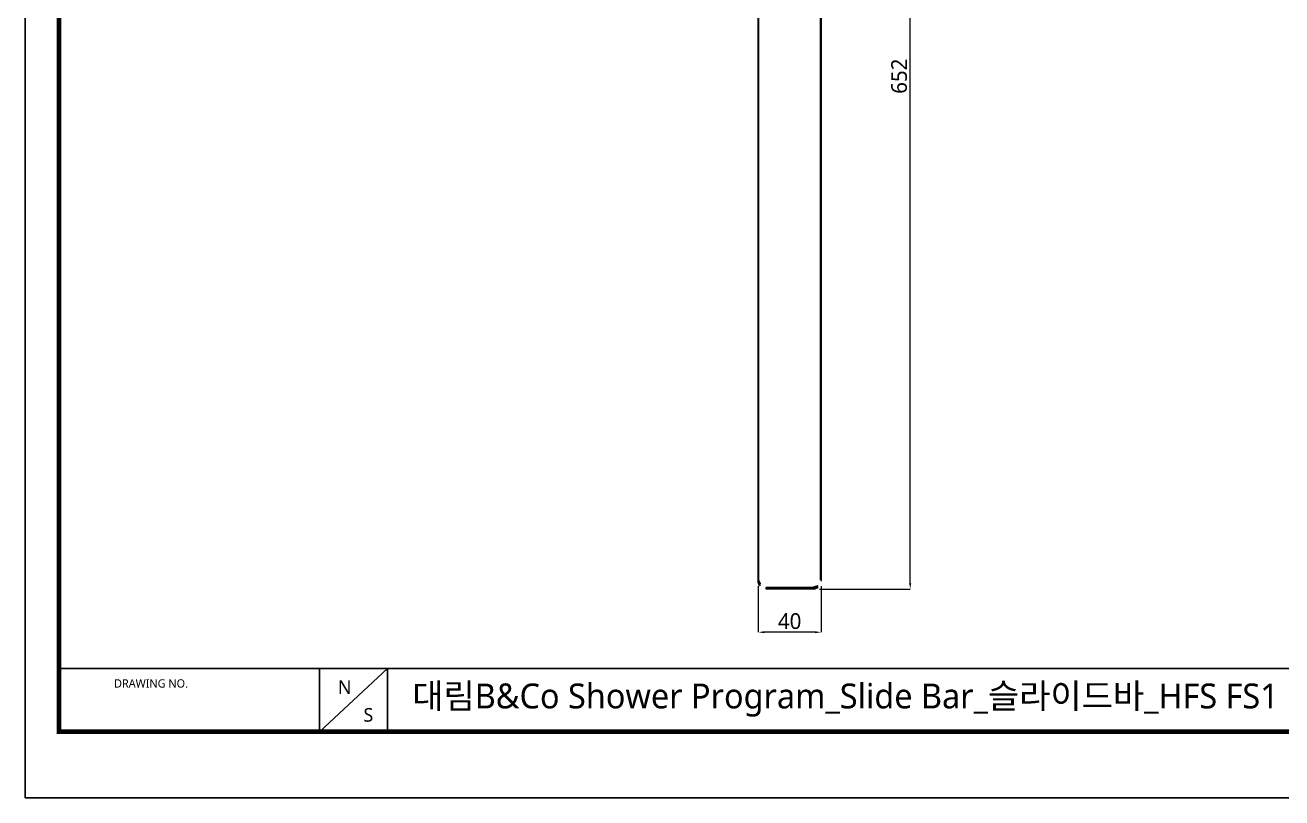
# Model space of a CAD drawing. Extents: x 16296660632 to 16296676586, y -37409619871 to -37409617240.
# Drawn here: x 16296675245 to 16296676044, y -37409618222 to -37409617731 of the extents above; entities that cross this region are included whole.
import ezdxf

# ---------------------------------------------------------------- set-up
doc = ezdxf.new("R2010")
doc.units = 0
doc.header["$LTSCALE"] = 10
doc.header["$MEASUREMENT"] = 0
doc.header["$PDMODE"] = 3
doc.header["$PDSIZE"] = -10
doc.layers.get('0').update_dxf_attribs({"linetype": 'CONTINUOUS'})
doc.layers.get('DEFPOINTS').update_dxf_attribs({"linetype": 'CONTINUOUS'})
doc.layers.add('1', color=7, linetype='CONTINUOUS', true_color=0xffffff)
doc.layers.add('尺寸线层', color=3, linetype='CONTINUOUS', lineweight=18, true_color=0x00ff00)
doc.styles.add('Daelim Dimension', font='')
doc.styles.get('Daelim Dimension').set_extended_font_data('NanumGothic')
doc.dimstyles.new('DEFAULT', dxfattribs={"dimscale": 2, "dimtxt": 2, "dimasz": 2, "dimexe": 0, "dimexo": 2, "dimgap": 1, "dimtad": 1, "dimdec": 1, "dimzin": 9, "dimdsep": 46, "dimtxsty": 'Daelim Dimension', "dimcen": 0.5, "dimclrd": 252, "dimclre": 252, "dimclrt": 3, "dimadec": 1, "dimazin": 0, "dimtfac": 1, "dimtdec": 1, "dimtix": 1, "dimtmove": 0, "dimatfit": 3, "dimfxl": 1, "dimtolj": 1, "dimtzin": 1, "dimlwd": 9, "dimlwe": 9, "dimarcsym": 0})

# ---------------------------------------------------------------- blocks, each defined once
blk = doc.blocks.new('*D27')
at = {"layer": 'DEFPOINTS', "color": 0, "transparency": 16777216}
for p in [(16296675710.76297, -37409618083.733467), (16296675750.76297, -37409618083.733597), (16296675710.76297, -37409618117.110077)]:
    blk.add_point(p, dxfattribs=at)
at = {"layer": '尺寸线层', "color": 5, "lineweight": 9, "transparency": 16777216}
for p, q in [((16296675710.76297, -37409618087.733467), (16296675710.76297, -37409618117.110077)), ((16296675750.76297, -37409618087.733597), (16296675750.76297, -37409618117.110077)), ((16296675746.76297, -37409618117.110077), (16296675714.76297, -37409618117.110077))]:
    blk.add_line(p, q, dxfattribs=at)
at = {"layer": '尺寸线层', "color": 5, "transparency": 16777216}
for points in [[(16296675714.76297, -37409618116.443413), (16296675714.76297, -37409618117.776741), (16296675710.76297, -37409618117.110077)], [(16296675746.76297, -37409618116.443413), (16296675746.76297, -37409618117.776741), (16296675750.76297, -37409618117.110077)]]:
    blk.add_solid(points, dxfattribs=at)
at = {"layer": '尺寸线层', "color": 7, "transparency": 16777216, "insert": (16296675730.76297, -37409618110.110077), "char_height": 10, "attachment_point": 5, "style": 'Daelim Dimension'}
blk.add_mtext('\\A1;40', dxfattribs=at)
blk = doc.blocks.new('*D28')
at = {"layer": 'DEFPOINTS', "color": 0, "transparency": 16777216}
for p in [(16296675745.76297, -37409617437.7336), (16296675807.3553, -37409617437.7336), (16296675745.76297, -37409618089.7336)]:
    blk.add_point(p, dxfattribs=at)
at = {"layer": '尺寸线层', "color": 5, "lineweight": 9, "transparency": 16777216}
for p, q in [((16296675749.76297, -37409617437.7336), (16296675807.3553, -37409617437.7336)), ((16296675807.3553, -37409618085.7336), (16296675807.3553, -37409617441.7336)), ((16296675749.76297, -37409618089.7336), (16296675807.3553, -37409618089.7336))]:
    blk.add_line(p, q, dxfattribs=at)
at = {"layer": '尺寸线层', "color": 5, "transparency": 16777216}
for points in [[(16296675806.68864, -37409617441.7336), (16296675808.02197, -37409617441.7336), (16296675807.3553, -37409617437.7336)], [(16296675806.68864, -37409618085.7336), (16296675808.02197, -37409618085.7336), (16296675807.3553, -37409618089.7336)]]:
    blk.add_solid(points, dxfattribs=at)
at = {"layer": '尺寸线层', "color": 7, "transparency": 16777216, "insert": (16296675800.35531, -37409617763.7336), "char_height": 10, "attachment_point": 5, "rotation": 90, "style": 'Daelim Dimension'}
blk.add_mtext('\\A1;652', dxfattribs=at)

msp = doc.modelspace()

# ---------------------------------------------------------------- linework, layer by layer
at = {"color": 5}
msp.add_line((16296675266.532339, -37409618140.088257), (16296676345.938801, -37409618140.088257), dxfattribs=at)
at = {"color": 5, "ltscale": 40}
for p, q in [((16296675431.99048, -37409618140.088257), (16296675431.99048, -37409618180.482246)), ((16296675431.99048, -37409618140.088257), (16296675431.99048, -37409618180.482246)), ((16296675475.222059, -37409618140.088257), (16296675431.99048, -37409618180.482246)), ((16296675475.222059, -37409618140.088257), (16296675431.99048, -37409618180.482246)), ((16296675475.222059, -37409618140.088257), (16296675475.222059, -37409618180.482246)), ((16296675475.222059, -37409618140.088257), (16296675475.222059, -37409618180.482246))]:
    msp.add_line(p, q, dxfattribs=at)
at = {"ltscale": 0.5}
msp.add_lwpolyline([(16296675244.97624, -37409618222.388077), (16296676585.51544, -37409618222.388077), (16296676585.51544, -37409617240.149673), (16296675244.97624, -37409617240.149673)], close=True, dxfattribs=at)
at = {"color": 5, "linetype": 'ByBlock', "lineweight": 200, "const_width": 3.0888}
msp.add_lwpolyline([(16296675266.532339, -37409618180.329514), (16296676563.828329, -37409618180.329514), (16296676563.828329, -37409617262.95591), (16296675266.532339, -37409617262.95591)], close=True, dxfattribs=at)
at = {"layer": '1', "color": 7, "linetype": 'Continuous', "lineweight": 18}
for p, q in [((16296675710.76297, -37409618083.733597), (16296675710.76297, -37409617443.733597)), ((16296675750.76297, -37409617683.243591), (16296675750.76297, -37409618083.733597)), ((16296675710.76297, -37409618084.733597), (16296675710.76297, -37409618083.733467)), ((16296675750.76297, -37409618083.733467), (16296675750.76297, -37409618084.733597)), ((16296675715.76297, -37409618089.733597), (16296675715.76297, -37409618088.733597)), ((16296675715.76297, -37409618088.733597), (16296675745.76297, -37409618088.733597)), ((16296675745.76297, -37409618089.733597), (16296675715.76297, -37409618089.733597)), ((16296675745.76297, -37409618088.733597), (16296675745.76297, -37409618089.733597))]:
    msp.add_line(p, q, dxfattribs=at)
at = {"layer": '1', "color": 7, "linetype": 'Continuous', "lineweight": 13}
for p, q in [((16296675711.062969, -37409617443.733597), (16296675711.062969, -37409618083.733597)), ((16296675750.462971, -37409618083.733597), (16296675750.462971, -37409617616.70359)), ((16296675710.76297, -37409618083.733597), (16296675711.062969, -37409618083.733597)), ((16296675715.76297, -37409618088.433594), (16296675715.76297, -37409618088.733597)), ((16296675715.76297, -37409618088.433594), (16296675745.76297, -37409618088.433594)), ((16296675745.76297, -37409618088.733597), (16296675745.76297, -37409618088.433594)), ((16296675750.462971, -37409618083.733597), (16296675750.76297, -37409618083.733597))]:
    msp.add_line(p, q, dxfattribs=at)
at = {"layer": '1', "color": 7, "linetype": 'Continuous', "lineweight": 18}
for centre, start, end in [((16296675715.76297, -37409618083.733597), 180, 270), ((16296675715.76297, -37409618084.733597), 180, 270), ((16296675745.76297, -37409618083.733597), 270, 0), ((16296675745.76297, -37409618084.733597), 270, 0)]:
    msp.add_arc(centre, 5, start, end, dxfattribs=at)
at = {"layer": '1', "color": 7, "linetype": 'Continuous', "lineweight": 13}
for centre, start, end in [((16296675715.76297, -37409618083.733597), 180, 270), ((16296675745.76297, -37409618083.733597), 270, 0)]:
    msp.add_arc(centre, 4.7, start, end, dxfattribs=at)

# ---------------------------------------------------------------- texts
at = {"color": 5, "ltscale": 40, "style": 'Daelim Dimension'}
msp.add_text('DRAWING NO.', height=5.290108, dxfattribs=at).set_placement((16296675301.48295, -37409618152.308968))
at = {"char_height": 8.657131, "width": 12.08196591, "attachment_point": 1, "style": 'Daelim Dimension'}
for s, insert in [('N', (16296675443.748899, -37409618147.661407)), ('S', (16296675459.99349, -37409618165.306831))]:
    msp.add_mtext(s, dxfattribs=dict(at, insert=insert))
at = {"color": 2, "insert": (16296675490.95359, -37409618149.710167), "char_height": 15.810795, "width": 754.66976083, "attachment_point": 1, "style": 'Daelim Dimension'}
msp.add_mtext('{\\fGulim|b0|i0|c129|p50;대림}B&Co Shower Program_Slide Bar_{\\fGulim|b0|i0|c129|p50;슬라이드바}_HFS FS1', dxfattribs=at)

# ---------------------------------------------------------------- dimensions: what is measured, and where the dimension line sits
at = {"layer": '尺寸线层', "color": 5}
dim = msp.add_linear_dim(base=(16296675807.355301, -37409617437.733597), p1=(16296675745.76297, -37409618089.733597), p2=(16296675745.76297, -37409617437.733597), angle=90, dimstyle='DEFAULT', override={"dimtxt": 5, "dimclrd": 5, "dimclre": 5, "dimclrt": 7}, dxfattribs=at)
dim.commit()
dim.dimension.update_dxf_attribs({"geometry": '*D28', "text_midpoint": (16296675800.35531, -37409617763.733597)})
dim = msp.add_linear_dim(base=(16296675710.76297, -37409618117.110077), p1=(16296675750.76297, -37409618083.733597), p2=(16296675710.76297, -37409618083.733467), dimstyle='DEFAULT', override={"dimtxt": 5, "dimclrd": 5, "dimclre": 5, "dimclrt": 7}, dxfattribs=at)
dim.commit()
dim.dimension.update_dxf_attribs({"geometry": '*D27', "text_midpoint": (16296675730.76297, -37409618110.110077)})

doc.saveas('drawing.dxf')
